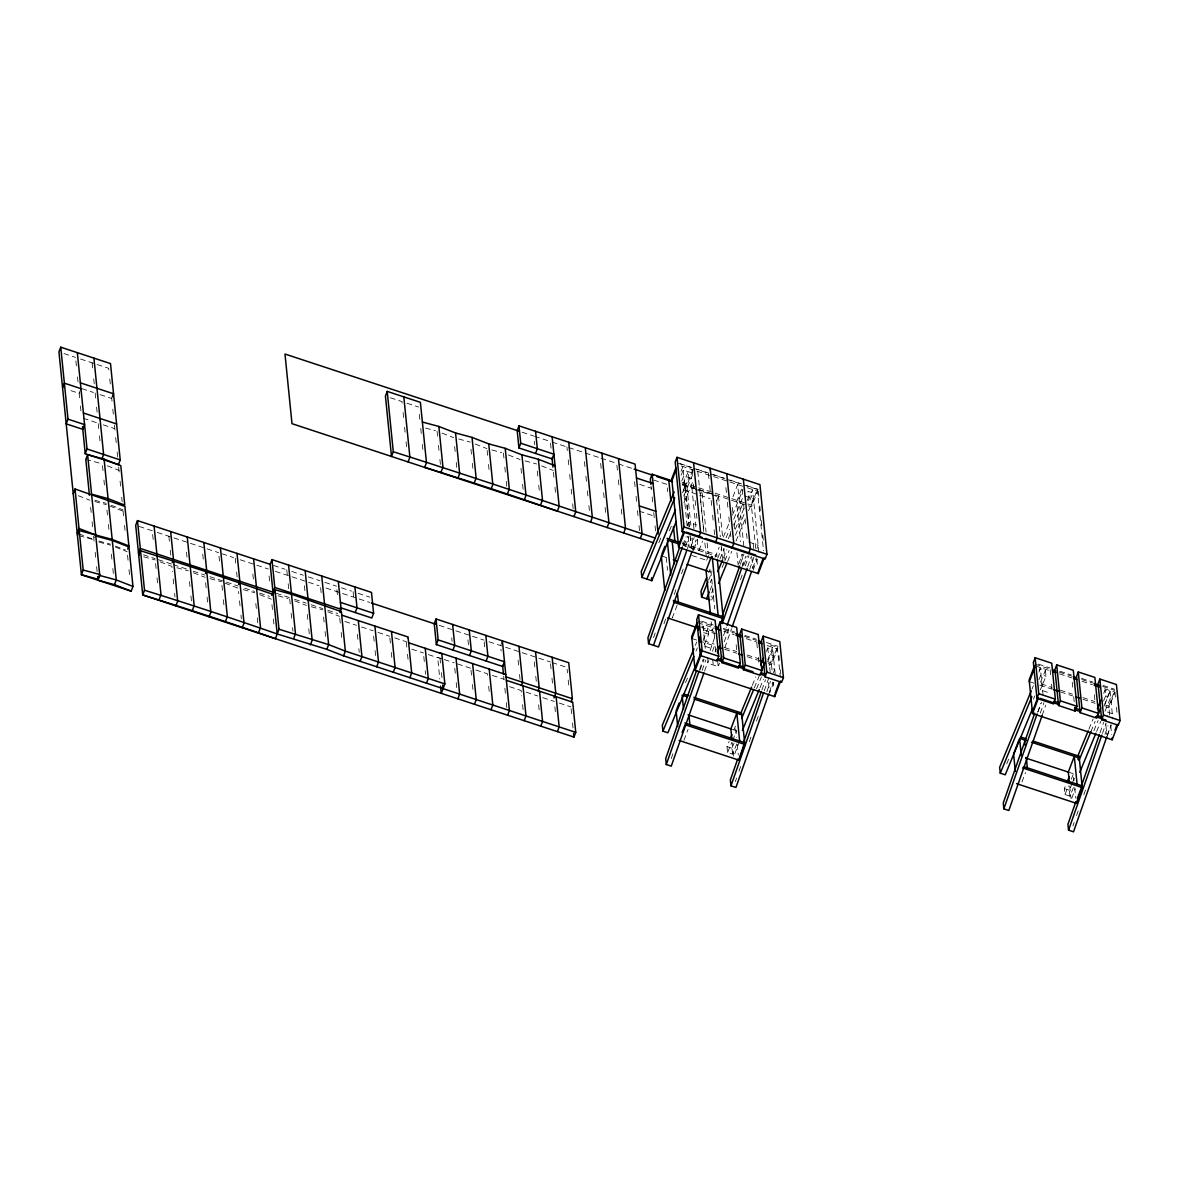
<?xml version="1.0" encoding="UTF-8"?>
<svg xmlns="http://www.w3.org/2000/svg" width="1179" height="1179" viewBox="0 0 1179 1179"><rect width="100%" height="100%" fill="white"/><g stroke="black" fill="none" stroke-linecap="round" stroke-linejoin="round"><path stroke-width="0.75" stroke-dasharray="5 3.75" d="M687.283 525.598L688.492 522.15L696.774 524.876M683.024 545.302L686.06 536.666M653.534 637.692L655.347 632.519M685.603 546.231L689.229 535.87M687.401 548.662L691.027 538.302M663.954 623.809L665.767 618.621M674.241 594.467L676.053 589.279M681.506 573.746L683.319 568.573M690.57 547.867L694.21 537.506M692.382 550.298L696.008 539.953M699.589 669.495L703.215 659.135M671.264 758.524L673.091 753.352M702.153 670.424L705.779 660.063M710.082 650.557L714.931 636.748M740.338 564.269L743.964 553.909M704.556 671.146L708.196 660.771M712.499 651.28L714.916 644.368M742.136 566.701L745.762 556.355M715.063 652.193L716.272 648.745M740.471 579.714L742.284 574.527M745.305 565.905L748.945 555.545M723.523 635.658L726.544 627.022M747.722 566.613L751.347 556.267M724.274 641.759L729.108 627.95M749.682 569.265L753.912 557.181M756.933 548.559L758.156 545.111L748.193 541.824M707.665 657.469L708.255 663.35L718.203 666.636L719.426 663.188M724.864 647.654L731.525 628.672M752.688 568.263L756.328 557.903M761.855 690.113L765.495 679.738M764.272 690.82L769.725 675.272M735.342 781.574L736.566 778.125M738.982 771.213L740.795 766.026M749.269 741.842L751.097 736.669M756.535 721.121L758.362 715.933M766.836 691.749L770.462 681.388M773.498 672.752L774.706 669.289L769.725 667.653L770.329 673.548M769.239 692.456L772.879 682.096M1037.756 712.116L1040.792 703.48M1040.32 713.044L1043.96 702.669M1042.133 715.476L1045.758 705.116M1100.036 732.719L1103.662 722.359M1102.453 733.426L1106.079 723.066M1072.919 825.919L1074.128 822.456M1076.56 815.544L1078.372 810.371M1083.825 794.823L1085.638 789.635M1105.018 734.355L1108.039 725.719M1107.42 735.062L1111.06 724.702M80.953 388.643L79.155 393.359L67.557 389.527M98.741 428.596L98.211 423.202L99.994 418.471M79.081 535.708L93.907 539.717L95.705 534.986M406.799 647.109L406.269 641.715L408.052 636.999M502.387 640.86L500.589 645.576L501.134 650.985M681.094 471.246L682.877 466.53L689.081 528.045M687.151 525.981L683.511 489.874L685.308 485.144L689.479 526.674M692.839 469.802L686.856 485.542L690.865 525.259M708.933 478.468L708.387 472.971L710.185 468.255M703.73 531.449L700.09 495.327L701.888 490.611L706.074 532.142M684.056 545.685L687.637 536.239M694.004 548.957L697.585 539.525M677.114 605.225L672.325 617.811L671.956 614.156M716.685 500.795L718.468 496.079L715.152 494.988M698.985 550.608L702.566 541.161M708.432 555.604L706.648 560.334L704.821 542.281M741.399 489.359L736.61 501.945L740.618 541.662M748.356 500.5L752.541 489.491L758.908 552.671M755.724 548.382L751.362 505.128L757.345 489.388L726.19 479.116M713.324 627.788L712.131 630.927L711.217 621.79M738.791 563.724L742.372 554.277M699.899 670.276L704.084 659.267M743.757 565.36L747.353 555.928M683.908 740.353L688.094 729.344M753.116 570.223L757.301 559.2M767.706 659.916L772.496 647.33L775.355 675.729M739.646 741.016L733.662 756.756L732.262 742.829M772.024 670.026L771.317 662.966L777.3 647.227L766.91 643.808M773.748 682.228L769.563 693.237L768.31 680.814M1039.097 670.689L1040.291 667.55L1043.061 695.094M1037.947 711.88L1041.529 702.448M1021.957 781.957L1025.553 772.525M1103.971 706.236L1109.955 690.511L1112.814 718.91M1071.726 798.36L1075.307 788.913M1109.66 714.99L1108.776 706.147L1114.155 691.985M1104.546 688.728L1114.921 692.147L1108.953 707.886L1105.489 706.737M1107.007 736.418L1111.193 725.409M681.138 475.093L683.231 470.008L693.178 473.295M681.727 480.973L683.82 475.903L693.783 479.175M658.84 542.708L660.933 537.639M682.612 485.188L688.212 471.644L688.801 477.539L682.508 492.763M669.407 530.815L671.514 525.746M684.1 495.283L692.486 474.975M683.982 502.873L692.382 482.565M708.682 572.596L710.082 569.206M714.975 557.372L719.175 547.218M723.361 537.064L729.654 521.84M732.454 515.061L742.947 489.683M708.579 580.171L712.072 571.712M717.657 558.183L721.857 548.029M726.058 537.875L729.55 529.415M733.751 519.261L742.844 497.273M710.156 582.691L711.556 579.316M719.942 559.008L724.142 548.854M728.342 538.7L731.142 531.935M733.927 525.171L743.021 503.168M710.053 590.281L712.853 583.517M723.346 558.124L726.839 549.665M735.224 529.371L744.317 507.368M747.118 500.603L748.518 497.214L747.913 491.334L752.895 492.969L748.694 503.124M711.644 592.786L713.03 589.412M722.123 567.408L724.23 562.339M724.923 560.644L729.123 550.49M735.416 535.266L744.509 513.278M713.634 595.307L711.526 600.376L711.084 595.955M727.62 561.469L731.805 551.315M736.005 541.161L745.099 519.158M748.591 510.699L753.484 498.864L743.536 495.578M695.345 645.385L696.745 641.995M695.934 651.28L697.334 647.875M685.559 682.715L687.666 677.616M703.126 640.226L708.048 628.333L703.067 626.697M704.423 644.427L708.638 634.228L708.048 628.333M736.801 743.92L732.586 754.118L727.605 752.482L727.016 746.587L729.123 741.488M734.031 729.595L735.445 726.19M752.305 685.397L755.813 676.908M766.35 651.412L767.75 648.008L772.731 649.658L767.809 661.552M727.605 752.482L731.82 742.284M732.527 740.574L736.742 730.39M754.295 687.902L759.217 675.994M732.586 754.118L731.982 748.223L734.09 743.124M756.579 688.742L761.487 676.849M759.969 687.829L763.491 679.34M769.106 665.737L773.321 655.539L768.34 653.903L767.75 648.008M1031.979 689.096L1033.379 685.706M1038.994 672.104L1040.409 668.714L1045.375 670.35L1045.979 676.245L1040.35 689.833M1038.891 679.693L1040.998 674.594L1045.979 676.245M1006.748 763.83L1008.856 758.731M1033.438 699.235L1034.838 695.846M1040.467 682.243L1045.375 670.35M1073.435 787.631L1069.913 796.134L1064.946 794.499L1064.342 788.604L1065.757 785.199M1088.939 729.123L1093.154 718.925M1103.677 693.429L1105.091 690.024L1110.058 691.66L1105.15 703.568M1064.946 794.499L1068.454 785.995M1071.269 779.201L1073.376 774.102M1090.929 731.614L1095.144 721.415M1103.573 701.019L1105.681 695.919L1105.091 690.024M1069.913 796.134L1069.324 790.239L1072.138 783.445M1072.831 781.751L1074.246 778.346M1093.906 730.759L1098.121 720.561M1096.617 731.555L1100.818 721.356M1105.032 711.158L1110.662 697.555L1105.681 695.919M425.531 428.08L435.419 430.733M458.705 439.001L470.244 442.11M491.879 449.936L501.768 452.603M525.038 460.871L536.578 463.981M85.816 459.427L102.308 463.863M94.747 500.235L106.287 503.345M94.88 501.561L106.419 504.671M98.859 541.043L110.399 544.153M98.962 542.075L110.502 545.184M143.691 556.812L155.215 559.922M176.85 567.747L188.389 570.857M278.17 595.822L288.059 598.49M210.024 578.668L221.564 581.792M311.344 606.758L322.869 609.867M243.198 589.603L254.738 592.713M680.195 463.671L691.793 467.503M696.774 469.139L708.387 472.971M713.369 474.606L724.967 478.438M729.948 480.074L741.562 483.906M746.528 485.542L758.141 489.373M677.733 463.141L691.572 467.709M693.311 468.284L708.888 473.413M710.613 473.987L724.466 478.541M681.374 466.029L695.212 470.598M696.951 471.158L728.091 481.43M729.83 482.005L745.408 487.133M747.132 487.708L757.522 491.127L751.539 506.867L731.643 500.309L737.612 484.569L743.978 547.749M682.14 482.299L713.295 492.571M715.019 493.146L746.174 503.404M747.899 503.978L751.362 505.128M682.317 484.053L713.472 494.31M715.196 494.885L730.774 500.014M681.978 484.053L696.907 488.976M698.572 489.521L713.501 494.443M522.15 432.207L533.763 436.024M534.632 436.318L550.357 441.491M552.096 442.066L583.531 452.427M585.27 453.001L600.111 457.894M600.981 458.189L616.691 463.362M618.444 463.936L632.416 468.535M683.039 485.232L693.517 488.681M695.256 489.256L716.213 496.153L720.325 536.902M653.652 480.03L666.916 484.407L667.653 491.628M683.511 489.874L696.774 494.237M700.09 495.327L710.053 498.614M390.396 397.75L402.01 401.582L402.378 405.237M406.991 403.218L418.604 407.05M639.666 484.392L651.28 488.224M639.151 511.155L654.08 516.078M682.508 543.431L716.832 554.749L717.009 556.488L684.409 545.744M1038.331 664.101L1049.944 667.933M1059.892 671.205L1071.505 675.036M1081.452 678.308L1093.066 682.14M1103.028 685.412L1114.627 689.243M1035.133 664.16L1048.986 668.729M1059.361 672.148L1071.475 676.142M1081.865 679.561L1092.255 682.995M1102.63 686.414L1114.744 690.408M1035.309 665.914L1050.887 671.043M1059.538 673.887L1071.652 677.881M1082.042 681.315L1092.417 684.734M691.808 555.442L707.518 560.614M63.931 353.553L75.53 357.384M80.511 359.02L108.704 368.32L109.072 371.96M661.272 555.825L666.415 557.52M706.059 570.577L711.025 572.213M1041.278 683.894L1051.653 687.313M1060.304 690.172L1072.418 694.166M1082.808 697.585L1094.923 701.579M1105.312 704.998L1108.776 706.147M1029.326 681.639L1034.307 683.289M1039.716 685.073L1051.83 689.052M1060.481 691.911L1072.595 695.905M1082.985 699.324L1095.099 703.318M1042.619 690.673L1047.586 692.309M1112.283 713.634L1107.302 711.983L1107.744 716.405M81.896 388.643L93.509 392.474M100.141 394.656L111.754 398.487M701.711 621.2L713.324 625.017M723.272 628.304L734.885 632.136M744.833 635.407L756.446 639.239M766.394 642.511L778.007 646.343M83.282 418.28L98.211 423.202M103.177 424.838L114.79 428.67M697.688 620.994L713.251 626.123M723.641 629.542L734.031 632.976M744.406 636.395L756.52 640.389M697.85 622.733L713.428 627.862M723.818 631.281L734.208 634.715M746.322 638.709L756.697 642.128M767.087 645.547L777.477 648.966L771.493 664.705L766.512 663.07M713.678 631.443L701.667 627.479L702.831 624.369L705.484 650.749M703.554 629.792L715.565 633.742M703.657 632.578L708.638 634.228M703.819 640.713L714.209 644.147M724.584 647.566L736.698 651.56M747.088 654.979L759.202 658.973M767.853 661.817L771.317 662.966M691.881 638.473L697.069 640.182M698.808 640.742L714.386 645.886M724.761 649.305L736.875 653.299M747.265 656.718L757.64 660.137M705.042 646.328L710.023 647.978M1068.321 772.083L1073.288 773.719L1073.995 780.69M1064.342 788.604L1069.324 790.239M273.499 565.419L285.112 569.251M291.744 571.432L303.357 575.264M308.323 576.899L319.936 580.731M324.918 582.367L336.531 586.199M341.497 587.835L351.46 591.121M358.092 593.302L369.705 597.134M139.196 526.468L152.283 530.786L153.344 541.235M157.264 532.422L172.37 537.403M173.844 537.889L218.631 552.656M221.947 553.747L233.56 557.579M240.192 559.76L268.385 569.044M275.37 571.358L306.805 581.704M308.544 582.279L319.023 585.742M326.008 588.041L369.646 602.425M439.222 625.356L484.009 640.109M488.99 641.759L504.081 646.726M505.57 647.227L550.357 661.979M552.008 662.524L566.937 667.447L567.482 672.841M730.862 728.902L735.843 730.538M276.313 593.273L289.577 597.65M294.544 599.286L306.157 603.117M311.138 604.753L322.751 608.585M327.718 610.221L337.68 613.507M727.016 746.587L731.982 748.223M143.484 554.808L155.097 558.64M158.413 559.73L171.677 564.107M173.342 564.653L188.272 569.575M193.238 571.211L204.851 575.043M209.833 576.678L238.025 585.978M244.657 588.159L254.605 591.445M259.586 593.081L269.534 596.353M344.887 621.495L356.5 625.327M361.481 626.963L373.095 630.78M378.061 632.43L389.674 636.247M394.656 637.898L406.269 641.715M442.611 659.017L437.645 657.366L439.811 678.957M444.277 659.562L454.224 662.834M457.54 663.939L470.819 668.301M475.785 669.952L487.399 673.769L487.767 677.365M492.38 675.405L503.993 679.237M411.825 649.157L423.438 652.989M428.404 654.625L438.367 657.911M509.549 686.679L521.162 690.511L521.693 695.831M526.129 692.147L537.742 695.978M542.723 697.614L554.322 701.446M559.303 703.082L570.916 706.914M541.588 465.926L553.275 470.465M508.414 454.991L520.101 459.545M475.24 444.07L486.927 448.609M442.066 433.135L453.753 437.674M107.304 465.808L118.991 470.347M111.283 505.29L122.97 509.829M109.75 505.968L123.102 511.17M78.256 495.696L89.928 500.235M327.88 611.813L339.567 616.352M294.706 600.877L306.393 605.416M259.748 594.658L271.421 599.212M224.909 583.089L238.261 588.277L238.792 593.656M193.4 572.802L205.087 577.342M160.226 561.867L171.913 566.406L172.458 571.786M115.395 546.098L125.416 550.003M115.498 547.13L127.185 551.669M78.89 533.866L93.907 539.717M1114.921 692.147L1115.717 700.046M1116.439 707.238L1117.176 714.43M1110.736 725.63L1111.635 734.502M1105.755 723.994L1106.83 734.65M1094.333 694.726L1095.07 701.932M1072.227 682.228L1072.964 689.42M1073.686 696.627L1074.408 703.819M1074.688 787.646L1075.749 798.095M1069.721 786.01L1070.945 798.198M1050.121 669.731L1050.857 676.923M1051.58 684.115L1052.302 691.307M778.906 655.332L779.643 662.539M780.365 669.731L780.719 673.327M777.3 647.227L780.336 677.365M758.333 491.201L759.07 498.525M759.807 505.865L760.543 513.189M761.28 520.528L761.84 526.026M762.754 535.178L763.314 540.675M757.345 489.388L763.52 550.711M773.277 682.449L773.645 686.001M756.815 559.214L757.552 566.436M753.175 543.46L753.764 549.355M751.848 557.579L752.939 568.411M742.107 489.403L742.844 496.727M743.595 504.067L744.332 511.391M745.069 518.716L745.806 526.055M746.543 533.38L747.28 540.704M756.8 642.835L757.537 650.027M758.259 657.219L758.981 664.425M741.886 554.292L742.976 565.124M732.365 507.53L733.087 514.751M734.001 523.771L734.546 529.194M736.919 552.656L738.187 565.301M725.896 487.605L726.632 494.929M727.369 502.254L728.106 509.593M728.843 516.918L729.595 524.242M730.332 531.582L731.068 538.906M736.153 644.721L736.875 651.913M718.468 496.079L722.476 535.797M723.744 548.441L724.834 559.273M721.224 545.936L722.506 558.566M735.667 728.799L736.536 737.509M737.243 744.465L738.29 754.914M709.684 485.792L710.421 493.131M711.158 500.456L711.895 507.781M712.632 515.12L713.369 522.444M714.106 529.784L714.666 535.281M710.849 570.474L714.71 608.791M707.164 542.974L708.255 553.806M717.613 660.741L718.203 666.636M697.806 471.453L703.819 531.022M714.047 632.224L714.769 639.416M715.491 646.608L716.036 652.002M712.647 659.105L713.236 665M691.985 469.33L692.721 476.67M693.458 483.994L694.195 491.334M695.124 500.486L695.684 505.983M696.421 513.322L697.157 520.646M691.837 487.178L695.831 526.895M697.113 539.54L698.204 550.372M693.458 523.785L694.063 529.68M692.132 537.904L693.399 550.534M690.393 535.693L691.675 548.338M688.241 536.813L689.332 547.645M682.906 541.839L683.275 545.45M666.253 557.461L667.535 570.268M651.059 486.161L651.427 489.771M652.149 496.919L652.886 504.214M653.726 512.6L654.433 519.556M655.067 525.878L655.612 531.287M634.582 481.651L635.216 487.973M636.056 496.315L636.616 501.9M637.5 510.61L638.193 517.566M639.003 525.642L639.563 531.139M616.882 465.189L617.442 470.686M618.356 479.853L618.916 485.35M619.83 494.517L620.39 500.014M621.318 509.181L621.864 514.678M600.671 463.391L601.216 468.888M602.322 479.882L602.69 483.552M603.619 492.719L604.179 498.216M605.092 507.368L605.652 512.865M584.445 461.593L585.005 467.09M585.919 476.257L586.479 481.754M587.407 490.906L587.953 496.403M588.881 505.57L589.441 511.067M566.937 446.959L567.305 450.629M568.234 459.795L568.779 465.292M569.708 474.444L570.268 479.941M571.181 489.108L571.741 494.605M572.67 503.772L573.215 509.269M550.534 443.23L551.227 450.201M553.452 472.234L554.159 479.308M554.97 487.31L555.589 493.456M568.204 680.032L568.926 687.239M571.093 708.682L571.815 715.786M572.522 722.889L573.245 729.978M534.293 441.255L534.647 444.734M537.3 471.055L537.83 476.36M538.715 485.203L539.437 492.262M550.534 663.777L551.256 670.969M551.978 678.176L552.715 685.367M554.867 706.766L555.574 713.87M520.985 468.372L521.707 475.446M522.592 484.289L523.122 489.594M534.308 661.905L535.03 669.112M535.767 676.304L536.489 683.496M538.641 704.85L539.348 711.954M503.418 453.045L503.949 458.351M504.833 467.193L505.555 474.267M506.263 481.327L506.793 486.632M518.082 660.048L518.819 667.24M519.541 674.432L520.086 679.826M522.592 704.703L523.122 710.038M487.104 450.378L487.826 457.452M488.533 464.511L489.241 471.585M503.669 676.156L504.037 679.767M504.892 688.227L505.467 693.915M506.336 702.625L506.896 708.122M470.952 449.184L471.659 456.258M472.381 463.332L473.088 470.406M484.186 641.862L484.878 648.818M488.666 686.37L489.211 691.764M454.652 446.517L455.359 453.591M456.244 462.419L456.789 467.724M467.945 639.873L468.652 646.829M470.996 670.099L471.541 675.508M472.44 684.498L472.985 689.892M437.07 431.19L437.777 438.249M438.485 445.323L439.207 452.397M439.914 459.471L440.445 464.777M451.719 637.883L452.058 641.361M454.77 668.242L455.315 673.636M456.229 682.626L456.951 689.818M419.341 414.36L420.078 421.684M420.756 428.508L421.551 436.304M422.362 444.424L423.025 450.938M439.973 658.044L440.74 665.56M441.447 672.649L442.169 679.752M403.115 412.562L403.852 419.871M404.589 427.181L405.325 434.506M406.062 441.816L406.799 449.125M423.792 656.541L424.514 663.644M425.221 670.733L425.575 674.285M407.536 654.316L408.273 661.728M389.851 638.045L390.588 645.252M391.31 652.444L392.032 659.636M373.64 636.188L374.362 643.38M375.084 650.572L375.806 657.764M353.11 591.666L353.641 596.883M357.414 634.317L358.136 641.509M358.858 648.701L359.227 652.311M336.885 589.677L337.4 594.894M339.744 618.15L340.466 625.327M341.188 632.445L341.91 639.681M320.644 587.687L321.336 594.658M323.606 617.044L324.137 622.424M325.05 631.399L325.772 638.576M304.403 585.712L305.11 592.669M307.292 614.392L308.014 621.569M308.751 628.746L309.473 635.923M286.762 569.796L287.293 575.013M288.177 583.723L288.693 588.94M289.71 598.932L290.24 604.311M291.154 613.286L291.876 620.463M292.598 627.641L292.952 631.237M269.092 576.015L269.623 581.232M271.966 604.591L272.688 611.768M273.41 618.946L274.147 626.123M252.851 574.026L253.559 580.996M255.828 603.486L256.359 608.865M257.273 617.84L257.995 625.017M235.21 558.124L235.741 563.341M236.625 572.051L237.141 577.268M239.529 600.833L240.251 608.01M240.973 615.187L241.327 618.783M218.985 556.134L219.5 561.351M221.932 585.373L222.477 590.753M223.376 599.728L224.098 606.905M202.744 554.145L203.451 561.116M205.632 582.721L206.354 589.898M207.077 597.075L207.799 604.267M186.518 552.17L187.21 559.126M189.48 581.615L190.202 588.793M190.924 595.97L191.646 603.147M168.877 536.253L169.393 541.47M170.277 550.18L170.808 555.397M173.18 578.977L173.902 586.155M174.625 593.332L174.978 596.913M155.584 563.503L156.306 570.68M157.028 577.872L157.75 585.049M109.78 378.96L110.546 386.579M111.651 397.544L112.02 401.184M112.816 409.142L113.538 416.246M114.437 425.118L114.967 430.409M115.689 437.66L116.441 445.028M117.148 452.043L117.694 457.452M118.652 466.943L119.388 474.253M120.081 481.12L120.862 488.858M121.702 497.273L122.144 501.65M123.058 510.787L123.824 518.347M124.532 525.392L125.269 532.702M127.553 555.265L128.275 562.442M128.997 569.619L129.719 576.796M92.124 362.852L92.832 369.941M93.73 378.827L94.276 384.148M95.16 393.02L95.882 400.123M96.59 407.227L97.312 414.315M99.478 435.788L100.2 442.98M102.485 465.661L103.207 472.838M103.929 480.015L104.651 487.192M106.95 510.065L107.495 515.444M108.409 524.419L109.131 531.596M111.401 554.145L111.946 559.539M112.845 568.514L113.39 573.893M75.898 360.936L76.62 368.172M77.505 376.912L78.079 382.571M79.111 392.887L79.656 398.207M80.437 405.944L81.086 412.399M90.65 507.412L91.372 514.589M92.095 521.766L92.832 528.944M93.554 536.121L94.379 544.33M95.175 552.273L95.823 558.684M96.619 566.627L97.164 572.021"/><path stroke-width="1.5" d="M679.413 548.043L647.949 637.78L648.553 643.675L658.501 646.962L691.778 552.037M648.553 643.675L682.42 547.027M653.52 645.311L686.797 550.387M696.568 670.512L665.693 758.613L666.282 764.508L671.264 766.144L703.951 672.87M666.282 764.508L698.985 671.234M722.182 616.042L739.734 565.994M722.167 623.662L741.532 568.425M717.466 652.915L719.883 646.004M727.148 625.297L747.118 568.337M720.634 659.739L721.843 656.276M732.13 626.933L751.48 571.712M737.641 759.202L730.376 779.938L730.965 785.833L735.947 787.469L768.634 694.18M743.698 741.93L761.251 691.837M730.965 785.833L763.668 692.545M1034.749 713.133L1003.255 802.958L1003.845 808.853L1008.826 810.489L1042.133 715.476M1003.845 808.853L1037.152 713.84M1075.823 801.823L1067.938 824.268L1068.542 830.163L1073.509 831.814L1106.816 736.801M1081.865 784.536L1099.432 734.443M1068.542 830.163L1101.834 735.151M103.487 459.722L118.416 464.644L120.214 459.928L110.502 363.589L60.748 347.186L58.95 351.917L81.41 574.748L131.164 591.151L132.962 586.435L128.983 546.953L112.285 540.454L95.808 536.018M62.575 387.891L64.373 383.175L80.953 388.643M67.999 419.149L66.201 423.865L82.781 429.333L84.579 424.617L67.999 419.149L60.748 347.186M93.922 358.121L103.619 454.46L101.836 459.176L85.242 453.709L87.04 448.993L77.328 352.654M87.614 454.696L91.594 494.178L108.07 498.629L124.768 505.113L120.789 465.631L104.091 459.147L87.614 454.696L85.816 459.427L89.442 495.313M73.245 493.736L75.029 489.02L124.9 506.439L128.879 545.921L127.686 549.075M112.344 396.91L113.538 393.771L80.364 382.836M77.224 533.217L79.008 528.501L75.029 489.02M77.431 535.266L79.214 530.55L112.182 539.437L128.879 545.921M83.193 570.032L81.41 574.748L97.886 579.198L99.684 574.468L83.193 570.032L79.214 530.55M131.164 591.151L114.481 584.666L97.99 580.215L99.788 575.499L91.726 495.519M137.486 520.602L140.301 548.456L272.983 592.182L270.183 564.328L137.486 520.602L135.703 525.318L142.718 594.953L573.952 737.081L575.75 732.365L572.714 702.183L506.366 680.327M114.481 584.666L116.264 579.935L112.285 540.454M138.503 553.172L140.301 548.456M138.739 555.471L140.537 550.755C185.015 564.564 229.242 579.154 273.219 594.481L277.198 633.963L326.848 649.349L343.546 655.833L575.75 732.365M140.537 550.755L144.516 590.237L142.718 594.953C187.196 608.777 231.423 623.352 275.4 638.694L278.996 629.247L275.016 589.765L291.493 594.216L341.365 611.636L345.344 651.117L343.546 655.833M172.281 562.53L173.475 559.391L170.66 531.537M159.194 599.404L160.992 594.673L157.013 555.206M175.892 605.888L177.69 601.172L173.711 561.69M205.455 573.466L206.649 570.327L203.834 542.458M192.369 610.339L194.167 605.608L190.187 566.126M209.066 616.823L210.849 612.107L206.87 572.626M238.615 584.401L239.823 581.247L237.008 553.393M225.543 621.259L227.341 616.543L223.362 577.062M242.24 627.759L244.024 623.028L240.044 583.561M270.183 564.328L271.981 559.612L371.488 592.403L373.596 613.301L371.798 618.017L340.289 607.627M271.789 595.336L274.781 587.466L271.981 559.612M258.717 632.195L260.515 627.479L256.536 587.997M273.219 594.481L275.016 589.765M387.213 391.399L385.43 396.115L391.502 456.465L393.3 451.749L387.213 391.399L420.387 402.334L426.474 462.684L424.676 467.4C469.154 481.209 513.381 495.799 557.372 511.126L559.17 506.41L552.14 436.775M293.689 638.414L295.472 633.683L291.493 594.216M310.372 644.898L312.17 640.182L308.191 600.701M339.935 612.476L341.129 609.337L338.314 581.468M326.848 649.349L328.646 644.618L324.667 605.136M408.096 461.932L409.894 457.216L403.807 396.866M355.218 612.549L357.016 607.833L354.908 586.936M360.126 661.301L361.924 656.585L358.298 620.596M441.167 471.836L442.95 467.12L438.853 426.459L422.377 422.023M376.72 666.769L378.503 662.038L374.878 626.064M457.85 478.335L459.648 473.604L455.551 432.958L438.853 426.459M393.3 672.236L395.098 667.506L391.472 631.531M474.341 482.771L476.124 478.055L472.027 437.394L455.551 432.958M409.894 677.704L411.677 672.973L408.052 636.999L341.718 615.129M436.038 618.99L434.255 623.72L436.348 644.604L502.696 666.474L504.494 661.758L438.146 639.888L436.038 618.99L568.735 662.731L572.36 698.705L571.167 701.859M491.024 489.27L492.822 484.54L488.725 443.879L472.027 437.394M518.966 425.84L517.183 430.556L518.937 447.976L552.111 458.911L553.894 454.18L520.735 443.245L518.966 425.84L635.083 464.099L642.098 533.748L640.3 538.464M436.348 644.604L438.146 639.888M426.474 683.172L428.272 678.441L425.221 648.273M518.937 447.976L520.735 443.245M507.515 493.706L509.299 488.99L505.201 448.329L488.725 443.879M452.942 650.071L454.74 645.355L452.633 624.457M408.641 642.806L441.816 653.741L444.851 683.908L441.27 693.355L440.548 686.149M535.517 453.443L537.315 448.713L535.561 431.308M524.198 500.191L525.996 495.475L521.899 454.814L505.201 448.329M469.522 655.539L471.32 650.823L469.213 629.925M457.85 698.823L459.648 694.092L456.022 658.118M540.675 504.641L542.473 499.925L538.376 459.265L521.899 454.814M486.116 661.006L487.9 656.29L485.807 635.393M474.444 704.29L476.228 699.56L472.602 663.585M491.024 709.743L492.822 705.027L489.197 669.053M573.952 516.594L575.75 511.878L568.735 442.243M507.618 715.211L509.402 710.495L502.387 640.86M521.398 685.456L522.592 682.302L518.966 646.328M590.546 522.061L592.33 517.345L585.315 447.711M524.198 720.678L525.996 715.962L522.945 685.78M537.992 690.923L539.186 687.77L535.561 651.795M607.126 527.529L608.924 522.813L601.909 453.178M540.778 726.146L542.576 721.43L539.54 691.248M553.983 697.953L555.766 693.237L552.14 657.263M623.72 532.996L625.504 528.28L618.489 458.646M672.03 480.781L652.134 474.209L650.336 478.939L650.882 484.348M557.372 731.614L559.17 726.898L556.12 696.715M677.011 457.319L675.213 462.035L682.228 531.67L765.156 559.008L766.954 554.277L759.939 484.643L677.011 457.319L684.026 526.954L682.228 531.67M675.935 467.871L671.75 478.88L678.647 547.365L758.274 573.598L764.243 557.859M671.927 480.619L676.112 469.61M661.861 554.248L664.853 546.378M678.485 545.612L683.864 531.449M678.647 547.365L684.631 531.626M698.823 537.138L700.606 532.422L693.591 462.787M715.402 542.605L717.2 537.889L710.185 468.255M711.438 556.414L706.059 570.577L710.48 614.465M698.528 614.834L696.73 619.55L700.355 655.539L716.95 661.006L718.733 656.276L715.108 620.301L698.528 614.834L702.153 650.808L700.355 655.539M697.084 622.571L691.705 636.719L695.094 670.379L774.706 696.627L780.69 680.887M691.881 638.473L697.261 624.31M731.997 548.073L733.78 543.357L726.765 473.722M679.119 702.993L676.127 710.863L677.704 726.529M694.917 668.64L700.901 652.901L700.532 649.364M695.094 670.379L701.078 654.654M720.089 621.937L718.291 626.668L721.916 662.642L738.511 668.11L740.309 663.394L736.683 627.405L720.089 621.937L723.714 657.926L721.916 662.642M720.693 623.131L723.081 616.838L673.327 600.435M721.474 623.293L723.258 618.577L717.377 560.143M748.577 553.54L750.375 548.824L743.345 479.175M682.096 732.586L685.087 724.717L744.804 744.406L738.82 760.131L679.104 740.456M758.686 570.282L762.872 559.273M741.65 629.055L739.852 633.771L743.477 669.746L760.072 675.213L761.87 670.497L758.244 634.508L741.65 629.055L745.275 665.03L743.477 669.746M763.211 636.159L761.428 640.875L765.053 676.849L781.633 682.317L783.431 677.601L779.805 641.627L763.211 636.159L766.836 672.133L765.053 676.849M744.023 744.229L738.82 760.131M775.134 693.311L779.319 682.287M1035.147 657.735L1033.364 662.465L1036.989 698.44L1053.569 703.907L1055.367 699.191L1051.742 663.202L1035.147 657.735L1038.773 693.724L1036.989 698.44M1034.543 665.737L1029.164 679.9L1032.553 713.56L1112.165 739.793L1118.134 724.068M1029.326 681.639L1034.72 667.476M1018.965 739.881L1013.586 754.044L1015.34 771.449M1032.377 711.821L1037.756 697.659M1032.553 713.56L1038.522 697.821M1056.708 664.853L1054.925 669.569L1058.55 705.543L1075.13 711.011L1076.928 706.295L1073.303 670.306L1056.708 664.853L1060.334 700.827L1058.55 705.543M1078.269 671.956L1076.486 676.672L1080.111 712.647L1096.691 718.114L1098.489 713.398L1094.864 677.424L1078.269 671.956L1081.909 707.931L1080.111 712.647M1099.845 679.06L1098.047 683.776L1101.672 719.765L1118.252 725.218L1120.05 720.502L1116.425 684.527L1099.845 679.06L1103.47 715.034L1101.672 719.765M1077.901 759.394L1079.094 756.24L1033.025 741.06M1077.297 798.419L1082.071 785.833L1024.02 766.704M1016.563 783.637L1076.28 803.312L1082.248 787.572L1079.094 756.24M1114.98 730.184L1116.764 725.468M674.137 492.011L641.273 571.52L641.877 577.415L651.825 580.702L676.304 521.486M641.877 577.415L674.742 497.892M646.844 579.051L675.523 509.682M706.575 577.666L700.989 591.21L701.579 597.105L709.876 599.831M701.579 597.105L707.872 581.866M706.56 598.74L709.36 591.976M717.746 571.668L722.639 559.819M718.527 583.458L726.912 563.149M693.93 648.789L662.333 725.262L662.922 731.157L667.889 732.793L695.286 666.518M662.922 731.157L693.827 656.379M730.523 738.083L731.923 734.694M740.353 714.297L751.598 687.106M760.735 665L763.535 658.206M741.65 718.483L753.602 689.597M761.325 670.895L764.832 662.406M742.416 730.317L759.276 689.538M1031.271 690.806L999.659 767.278L1000.264 773.173L1005.23 774.809L1032.627 708.535M1000.264 773.173L1031.861 696.701M1067.157 781.81L1069.265 776.71M1077.694 756.314L1088.232 730.818M1097.369 708.726L1100.877 700.223M1078.991 760.499L1090.929 731.614M1097.251 716.316L1100.759 707.813M1079.758 772.333L1095.91 733.25M99.788 575.499L116.264 579.935L132.962 586.435M144.516 590.237C188.994 604.046 233.221 618.636 277.198 633.963M278.996 629.247L328.646 644.618L345.344 651.117L444.851 683.908M518.922 431.131L284.979 354.039L291.994 423.674L653.564 542.841M634.155 469.109L653.358 475.446M656.85 476.596L672.561 481.769M636.483 478.04L653.063 483.493M639.283 505.894L655.878 511.347M684.026 526.954L766.954 554.277M686.355 532.186L701.932 537.329M705.396 538.464L755.592 555.014M667.078 538.346L679.089 542.296M667.255 540.085L679.251 544.05M393.3 451.749C481.061 479.514 567.851 509.181 655.362 538.11M1052.449 669.878L1055.898 671.013M1073.214 676.717L1076.678 677.851M1093.979 683.555L1099.167 685.279M1052.611 671.617L1056.075 672.752M1073.391 678.456L1076.854 679.605M1094.156 685.308L1099.344 687.018M673.283 559.774L676.717 560.909M687.003 564.299L707.592 571.093M1053.569 689.627L1058.757 691.336M1076.059 697.04L1079.522 698.189M1038.773 693.724L1055.367 699.191M1060.334 700.827L1076.928 706.295M1081.909 707.931L1098.489 713.398M1103.47 715.034L1120.05 720.502M1053.923 701.21L1059.125 702.935M1074.703 708.063L1079.89 709.773M1097.192 715.476L1102.394 717.186M1040.261 698.395L1059.302 704.674M1074.865 709.802L1080.067 711.512M1095.645 716.655L1106.02 720.074M673.504 602.174L723.258 618.577M83.414 413.004L116.588 423.939M714.99 626.697L718.453 627.832M735.755 633.536L740.943 635.245M758.259 640.949L761.722 642.098M715.167 628.436L720.354 630.146M735.932 635.275L741.119 636.984M758.436 642.702L761.899 643.837M667.52 617.914L696.701 627.523M1021.088 737.126L1026.202 738.806M1026.378 740.559L1019.555 738.305L1021.309 755.71M1031.507 742.239L1079.271 757.979M717.834 647.02L721.297 648.17M738.614 653.873L742.077 655.008M759.379 660.712L762.842 661.846M702.153 650.808L718.733 656.276M723.714 657.926L740.309 663.394M745.275 665.03L761.87 670.497M766.836 672.133L783.431 677.601M1025.524 757.979L1068.174 772.039M87.04 448.993L120.214 459.928M718.203 658.604L721.666 659.754M738.968 665.457L744.17 667.167M761.472 672.87L764.935 674.005M716.655 659.783L752.998 671.765M759.924 674.049L765.112 675.759M1022.547 767.897L1082.248 787.572M683.628 693.945L688.757 695.639M693.871 697.32L741.635 713.059L744.804 744.406M687.224 696.818L682.11 695.124L683.511 709.051M694.048 699.059L741.812 714.813M371.4 603L435.994 624.295M688.064 714.798L730.715 728.858M340.422 602.366L373.596 613.301M274.781 587.466L341.129 609.337M684.911 722.978L744.627 742.667M439.428 652.65L505.776 674.521M506.012 676.834L572.36 698.705M538.376 459.265L555.058 465.749M79.008 528.501L95.705 534.986M1111.989 738.054L1112.165 739.793M1074.776 707.415L1075.13 711.011M1077.105 784.197L1074.29 756.343L1068.321 772.083L1069.368 782.517M1076.103 801.573L1076.28 803.312M1024.536 739.94L1025.067 745.172M1026.29 757.36L1027.336 767.794M774.529 694.888L774.706 696.627M758.097 571.859L758.274 573.598M739.646 741.016L736.846 713.162L730.862 728.902L731.908 739.351M712.219 556.68L718.114 615.187M698.219 626.285L698.572 629.837M699.294 636.925L699.825 642.26M668.714 479.676L670.895 501.34M673.445 526.615L674.904 541.058M672.222 541.721L674.432 563.665M677.38 592.934L678.308 602.071M689.008 715.918L689.892 724.628M667.432 541.913L670.748 574.836M661.272 555.825L664.779 590.561M652.134 474.209L658.147 533.984M651.53 577.754L651.825 580.702M552.008 457.983L552.936 467.149M573.583 733.412L573.952 737.081M502.593 665.369L503.492 674.359M442.7 685.028L443.053 688.624M321.734 576.015L324.534 603.869M305.155 570.548L307.955 598.401M288.56 565.08L291.375 592.934M253.603 558.861L256.403 586.715M220.429 547.926L223.229 575.779M187.255 537.005L190.055 564.859M154.081 526.07L156.881 553.924M104.091 459.147L108.07 498.629M108.203 499.955L112.182 539.437M82.53 426.724L85.242 453.709M97.636 576.619L97.99 580.215"/></g></svg>
